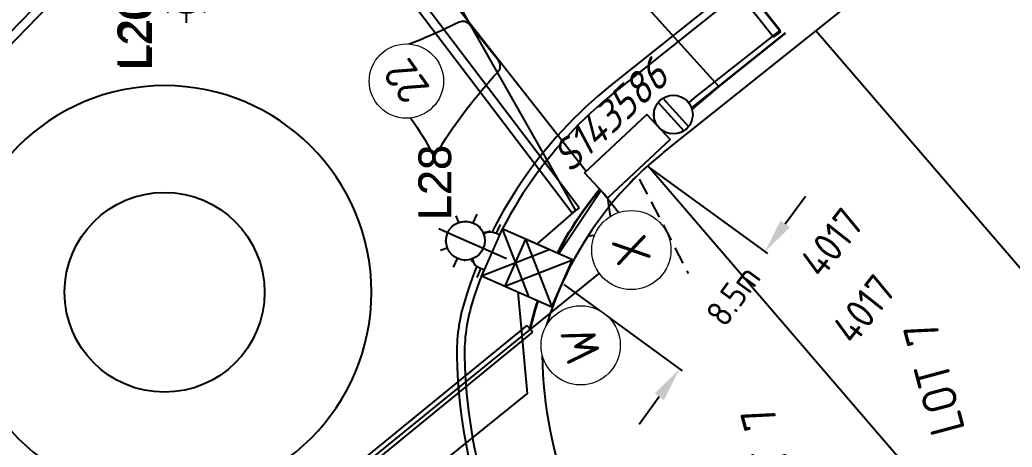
# Model space of a CAD drawing. Extents: x 294483 to 298733, y 6233899 to 6239242.
# Drawn here: x 296532.1 to 296589.6, y 6237065.8 to 6237090.6 of the extents above; entities that cross this region are included whole.
import ezdxf
from ezdxf.enums import TextEntityAlignment as Align

# ---------------------------------------------------------------- set-up
doc = ezdxf.new("R2010")
doc.units = 0
doc.header["$PDSIZE"] = -5
doc.linetypes.add('HIDDEN', pattern=[9.525, 6.35, -3.175])
doc.linetypes.add('Trench-Service', pattern=[1.5, 1, -0.5])
for name, color, linetype in [('_User Duct ID', 3, 'Continuous'), ('_USER_SITEPLAN', 7, 'Continuous'), ('_User_SLCP', 6, 'Continuous'), ('Duct_SP_NEW', 2, 'Continuous'), ('Equip_LV_NEW', 2, 'Continuous'), ('Equip_SP_SL_NEW', 2, 'Continuous'), ('Mains_HV_NEW_U72', 2, 'Continuous'), ('Mains_LV_NEW_T84', 2, 'Continuous'), ('Mains_SL_NEW_C57', 2, 'Continuous'), ('Notes', 7, 'Continuous'), ('Notes_LV_MISC', 7, 'Continuous'), ('Notes_SP_NEW', 2, 'Continuous'), ('Services_SP_NEW_UG', 2, 'Trench-Service'), ('SupportsOH_SP_TR_HV_LV_SL_EXT', 7, 'Continuous'), ('SupportsUG_SP_LV_NEW', 2, 'Continuous'), ('SupportsUG_SP_LV_SL_NEW', 2, 'Continuous'), ('Trench_SP_NEW', 2, 'Continuous')]:
    doc.layers.add(name, color=color, linetype=linetype)
doc.styles.add('CDD_AN-ISOCP', font='isocp.shx')
doc.styles.add('ieISOCP', font='isocp.shx')
doc.styles.add('POLE_LABEL', font='arial.ttf')
doc.styles.add('SL_LABEL', font='arial.ttf')
doc.styles.get("Standard").update_dxf_attribs({"font": 'isocp.shx'})
doc.styles.add('XR-NA50613004-000-LOT_LAYOUT$0$CDD_AN-ISOCP', font='isocp.shx')
doc.linetypes.add('Cable 5', pattern='A,10,-1,["o",Standard,S=2,R=0,X=-1,Y=-0.7],-1e-05,["o",Standard,S=2,R=0,X=-0.2,Y=-0.7],-1.2', length=12.20001)
doc.linetypes.add('Cable New UG', pattern='A,7,-0.25,["x",Standard,S=2,R=0,X=0.2,Y=-0.8],-2.1', length=9.35)
doc.linetypes.add('IE Trench HV', pattern='A,7,-0.2,["/",Standard,S=3,R=0,X=0.6,Y=-1.4],-2.5', length=9.7)
doc.dimstyles.get("Standard").update_dxf_attribs({"dimtxt": 0.18, "dimasz": 0.18, "dimexe": 0.18, "dimexo": 0.0625, "dimgap": 0.09, "dimtad": 0, "dimtih": 1, "dimtoh": 1, "dimdec": 4, "dimzin": 0, "dimdsep": 46, "dimtxsty": 'Standard', "dimcen": 0.09, "dimadec": 0, "dimazin": 0, "dimtfac": 1, "dimtdec": 4, "dimtofl": 0, "dimtmove": 0, "dimatfit": 3, "dimfxl": 1, "dimtolj": 1, "dimtzin": 0, "dimarcsym": 0})

# ---------------------------------------------------------------- blocks, each defined once
blk = doc.blocks.new('*U65')
blk.add_line((0, 0), (0, 0))
for tag, p, flags in [('Z', (0, 0), 1), ('OPERATED_BY', (0, -9.607), 9)]:
    blk.add_attdef(tag, p, '', height=0.2, dxfattribs=dict(flags=flags))
at = {"style": 'SL_LABEL', "flags": 9}
blk.add_attdef('STREET_CODE', text='', height=0.2, dxfattribs=at).set_placement((0, -0.2), align=Align.MIDDLE_LEFT)
for tag, height, flags, p in [('CONSTRUCTED_VOLTAGE', 0.2, 9, (0, -0.4)), ('CONTROL_TYPE', 0.2, 9, (0, -0.6)), ('LANTERN_PURPOSE', 0.2, 9, (0, -0.8)), ('LANTERN_TYPE', 0.2, 9, (0, -1)), ('NO_PHASES', 0.2, 9, (0, -1.2)), ('OPERATING_VOLTAGE', 0.2, 9, (0, -1.4)), ('ORIENTATION', 0.2, 9, (0, -1.6)), ('STATE', 0.2, 9, (0, -2)), ('OWNED_BY', 0.2, 9, (0, -1.8)), ('USAGE', 0.2, 9, (0, -2.2)), ('CEXIST', 0.2, 9, (0, -2.4)), ('LNUMBER', 2.5, 8, (1.2, -2.8)), ('CNEW', 0.2, 9, (0, -2.6)), ('CNUMBER', 0.2, 9, (0, -2.8)), ('CREMOVE', 0.2, 9, (0, -3)), ('CREPLACE', 0.2, 9, (0, -3.2)), ('LKINGHEIGHT', 0.2, 9, (0, -3.4)), ('LBRACKET', 0.2, 9, (0, -3.6)), ('LBRACKETVOCAB', 0.2, 9, (0, -3.8)), ('LCATEGORY', 0.2, 9, (0, -4)), ('LCHARGE1', 0.2, 9, (0, -4.2)), ('LCHARGE1PERCENT', 0.2, 9, (0, -4.4)), ('LCHARGE2', 0.2, 9, (0, -4.6)), ('LCHARGE2PERCENT', 0.2, 9, (0, -4.8)), ('LCHARGE3', 0.2, 9, (0, -5)), ('LCHARGE3PERCENT', 0.2, 9, (0, -5.2)), ('LEXIST', 0.2, 9, (0, -5.4)), ('LLAMP', 0.2, 9, (0, -5.6)), ('LLAMPVOCAB', 0.2, 9, (0, -5.8)), ('LMAST', 0.2, 9, (0, -6)), ('LMASTVOCAB', 0.2, 9, (0, -6.2)), ('LNEW', 0.2, 9, (0, -6.4)), ('LANTNUMBER', 0.2, 9, (0, -6.6)), ('LOUTREACH', 0.2, 9, (0, -7)), ('LOUTREACHVOCAB', 0.2, 9, (0, -7.2)), ('LRATECODE', 0.2, 9, (0, -7.4)), ('LREMOVE', 0.2, 9, (0, -7.6)), ('LREPLACE', 0.2, 9, (0, -7.8)), ('LTYPE', 0.2, 9, (0, -8)), ('LTYPEVOCAB', 0.2, 9, (0, -8.2)), ('LEGEND', 0.2, 9, (0, -8.4)), ('SUBURB', 0.2, 9, (0, -8.6)), ('STREETNAME', 0.2, 9, (0, -8.8)), ('LOCATION', 0.2, 9, (0, -9)), ('NOTES', 0.2, 9, (0, -9.2)), ('MAINTAINED_BY', 0.2, 9, (0, -9.863))]:
    blk.add_attdef(tag, text='', height=height, dxfattribs=dict(flags=flags)).set_placement(p, align=Align.MIDDLE_LEFT)
at = {"color": 82, "lineweight": 25, "true_color": 0x23df20}
blk.add_wipeout([(0, 5.718), (-0.431, 5.655), (-0.855, 5.45), (-1.18, 5.144), (-1.354, 4.864), (-1.5, 4.218), (-1.332, 3.527), (-1.061, 3.157), (-0.611, 2.848), (0, 2.718), (0.665, 2.874), (1.06, 3.157), (1.353, 3.57), (1.5, 4.218), (1.393, 4.773), (1.06, 5.278), (0.638, 5.575)], dxfattribs=at)
for p, q in [((0, 5.718), (0, 6.468)), ((-1.459, 5.676), (-1.061, 5.278)), ((1.458, 5.676), (1.06, 5.278)), ((-2.25, 4.218), (-1.5, 4.218)), ((1.5, 4.218), (2.25, 4.218)), ((-1.459, 2.759), (-1.061, 3.157)), ((1.458, 2.759), (1.06, 3.157)), ((0, 0), (0, 2.721))]:
    blk.add_line(p, q)
blk.add_circle((0, 4.218), 1.5)
blk = doc.blocks.new('COLUMN_NEW')
for tag, height, flags, p in [('ASSET_NUM', 2.5, 8, (2, 2)), ('STREETNAME', 0.2, 9, (1.5, -2)), ('LOCATION', 0.2, 9, (1.5, -2.2)), ('NOTES', 0.2, 9, (1.5, -2.4)), ('Z', 0.2, 1, (1.5, -2.8)), ('LABEL_ALIGNMENT', 0.2, 9, (1.5, -2.6))]:
    blk.add_attdef(tag, text='', height=height, dxfattribs=dict(flags=flags)).set_placement(p, align=Align.MIDDLE_LEFT)
blk.add_wipeout([(-1.485, -1.485), (1.485, -1.485), (1.485, 1.485), (-1.485, 1.485)])
at = {"lineweight": -3}
blk.add_lwpolyline([(-1.485, -1.485), (1.485, -1.485), (1.485, 1.485), (-1.485, 1.485)], close=True, dxfattribs=at)
at = {"style": 'POLE_LABEL', "flags": 9}
blk.add_attdef('STRUCTURE_PLANT_NUMBER', text='', height=0.2, dxfattribs=at).set_placement((1.5, 0.242), align=Align.MIDDLE_LEFT)
at = {"flags": 9}
for tag, p in [('STREET_CODE', (1.5, 0)), ('COLUMN_TYPE', (1.5, -0.2)), ('OWNED_BY', (1.5, -0.4)), ('OPERATED_BY', (1.5, -0.6)), ('STATE', (1.5, -1)), ('MAINTAINED_BY', (1.5, -0.8)), ('USAGE', (1.5, -1.2)), ('SUBURB', (1.5, -1.8)), ('LEGEND', (1.5, -1.4)), ('PARENT', (1.5, -1.6))]:
    blk.add_attdef(tag, text='', height=0.2, dxfattribs=at).set_placement(p, align=Align.MIDDLE_LEFT)
blk = doc.blocks.new('*U66')
blk.add_line((0, 0), (0, 0))
for tag, p, flags in [('Z', (0, 0), 1), ('OPERATED_BY', (0, -9.607), 9)]:
    blk.add_attdef(tag, p, '', height=0.2, dxfattribs=dict(flags=flags))
at = {"style": 'SL_LABEL', "flags": 9}
blk.add_attdef('STREET_CODE', text='', height=0.2, dxfattribs=at).set_placement((0, -0.2), align=Align.MIDDLE_LEFT)
for tag, height, flags, p in [('CONSTRUCTED_VOLTAGE', 0.2, 9, (0, -0.4)), ('CONTROL_TYPE', 0.2, 9, (0, -0.6)), ('LANTERN_PURPOSE', 0.2, 9, (0, -0.8)), ('LANTERN_TYPE', 0.2, 9, (0, -1)), ('NO_PHASES', 0.2, 9, (0, -1.2)), ('OPERATING_VOLTAGE', 0.2, 9, (0, -1.4)), ('ORIENTATION', 0.2, 9, (0, -1.6)), ('STATE', 0.2, 9, (0, -2)), ('OWNED_BY', 0.2, 9, (0, -1.8)), ('USAGE', 0.2, 9, (0, -2.2)), ('CEXIST', 0.2, 9, (0, -2.4)), ('LNUMBER', 2.5, 8, (1.2, -2.8)), ('CNEW', 0.2, 9, (0, -2.6)), ('CNUMBER', 0.2, 9, (0, -2.8)), ('CREMOVE', 0.2, 9, (0, -3)), ('CREPLACE', 0.2, 9, (0, -3.2)), ('LKINGHEIGHT', 0.2, 9, (0, -3.4)), ('LBRACKET', 0.2, 9, (0, -3.6)), ('LBRACKETVOCAB', 0.2, 9, (0, -3.8)), ('LCATEGORY', 0.2, 9, (0, -4)), ('LCHARGE1', 0.2, 9, (0, -4.2)), ('LCHARGE1PERCENT', 0.2, 9, (0, -4.4)), ('LCHARGE2', 0.2, 9, (0, -4.6)), ('LCHARGE2PERCENT', 0.2, 9, (0, -4.8)), ('LCHARGE3', 0.2, 9, (0, -5)), ('LCHARGE3PERCENT', 0.2, 9, (0, -5.2)), ('LEXIST', 0.2, 9, (0, -5.4)), ('LLAMP', 0.2, 9, (0, -5.6)), ('LLAMPVOCAB', 0.2, 9, (0, -5.8)), ('LMAST', 0.2, 9, (0, -6)), ('LMASTVOCAB', 0.2, 9, (0, -6.2)), ('LNEW', 0.2, 9, (0, -6.4)), ('LANTNUMBER', 0.2, 9, (0, -6.6)), ('LOUTREACH', 0.2, 9, (0, -7)), ('LOUTREACHVOCAB', 0.2, 9, (0, -7.2)), ('LRATECODE', 0.2, 9, (0, -7.4)), ('LREMOVE', 0.2, 9, (0, -7.6)), ('LREPLACE', 0.2, 9, (0, -7.8)), ('LTYPE', 0.2, 9, (0, -8)), ('LTYPEVOCAB', 0.2, 9, (0, -8.2)), ('LEGEND', 0.2, 9, (0, -8.4)), ('SUBURB', 0.2, 9, (0, -8.6)), ('STREETNAME', 0.2, 9, (0, -8.8)), ('LOCATION', 0.2, 9, (0, -9)), ('NOTES', 0.2, 9, (0, -9.2)), ('MAINTAINED_BY', 0.2, 9, (0, -9.863))]:
    blk.add_attdef(tag, text='', height=height, dxfattribs=dict(flags=flags)).set_placement(p, align=Align.MIDDLE_LEFT)
at = {"color": 82, "lineweight": 25, "true_color": 0x23df20}
blk.add_wipeout([(0, 5.718), (-0.431, 5.655), (-0.855, 5.45), (-1.18, 5.144), (-1.354, 4.864), (-1.5, 4.218), (-1.332, 3.527), (-1.061, 3.157), (-0.611, 2.848), (0, 2.718), (0.665, 2.874), (1.06, 3.157), (1.353, 3.57), (1.5, 4.218), (1.393, 4.773), (1.06, 5.278), (0.638, 5.575)], dxfattribs=at)
for p, q in [((0, 5.718), (0, 6.468)), ((-1.459, 5.676), (-1.061, 5.278)), ((1.458, 5.676), (1.06, 5.278)), ((-2.25, 4.218), (-1.5, 4.218)), ((1.5, 4.218), (2.25, 4.218)), ((-1.459, 2.759), (-1.061, 3.157)), ((1.458, 2.759), (1.06, 3.157)), ((0, 0), (0, 2.721))]:
    blk.add_line(p, q)
blk.add_circle((0, 4.218), 1.5)
blk = doc.blocks.new('*U89')
blk.add_line((0, 0), (0, 0))
for tag, p, flags in [('Z', (0, 0), 1), ('OPERATED_BY', (0, -9.607), 9)]:
    blk.add_attdef(tag, p, '', height=0.2, dxfattribs=dict(flags=flags))
at = {"style": 'SL_LABEL', "flags": 9}
blk.add_attdef('STREET_CODE', text='', height=0.2, dxfattribs=at).set_placement((0, -0.2), align=Align.MIDDLE_LEFT)
for tag, height, flags, p in [('CONSTRUCTED_VOLTAGE', 0.2, 9, (0, -0.4)), ('CONTROL_TYPE', 0.2, 9, (0, -0.6)), ('LANTERN_PURPOSE', 0.2, 9, (0, -0.8)), ('LANTERN_TYPE', 0.2, 9, (0, -1)), ('NO_PHASES', 0.2, 9, (0, -1.2)), ('OPERATING_VOLTAGE', 0.2, 9, (0, -1.4)), ('ORIENTATION', 0.2, 9, (0, -1.6)), ('STATE', 0.2, 9, (0, -2)), ('OWNED_BY', 0.2, 9, (0, -1.8)), ('USAGE', 0.2, 9, (0, -2.2)), ('CEXIST', 0.2, 9, (0, -2.4)), ('LNUMBER', 2.5, 8, (1.2, -2.8)), ('CNEW', 0.2, 9, (0, -2.6)), ('CNUMBER', 0.2, 9, (0, -2.8)), ('CREMOVE', 0.2, 9, (0, -3)), ('CREPLACE', 0.2, 9, (0, -3.2)), ('LKINGHEIGHT', 0.2, 9, (0, -3.4)), ('LBRACKET', 0.2, 9, (0, -3.6)), ('LBRACKETVOCAB', 0.2, 9, (0, -3.8)), ('LCATEGORY', 0.2, 9, (0, -4)), ('LCHARGE1', 0.2, 9, (0, -4.2)), ('LCHARGE1PERCENT', 0.2, 9, (0, -4.4)), ('LCHARGE2', 0.2, 9, (0, -4.6)), ('LCHARGE2PERCENT', 0.2, 9, (0, -4.8)), ('LCHARGE3', 0.2, 9, (0, -5)), ('LCHARGE3PERCENT', 0.2, 9, (0, -5.2)), ('LEXIST', 0.2, 9, (0, -5.4)), ('LLAMP', 0.2, 9, (0, -5.6)), ('LLAMPVOCAB', 0.2, 9, (0, -5.8)), ('LMAST', 0.2, 9, (0, -6)), ('LMASTVOCAB', 0.2, 9, (0, -6.2)), ('LNEW', 0.2, 9, (0, -6.4)), ('LANTNUMBER', 0.2, 9, (0, -6.6)), ('LOUTREACH', 0.2, 9, (0, -7)), ('LOUTREACHVOCAB', 0.2, 9, (0, -7.2)), ('LRATECODE', 0.2, 9, (0, -7.4)), ('LREMOVE', 0.2, 9, (0, -7.6)), ('LREPLACE', 0.2, 9, (0, -7.8)), ('LTYPE', 0.2, 9, (0, -8)), ('LTYPEVOCAB', 0.2, 9, (0, -8.2)), ('LEGEND', 0.2, 9, (0, -8.4)), ('SUBURB', 0.2, 9, (0, -8.6)), ('STREETNAME', 0.2, 9, (0, -8.8)), ('LOCATION', 0.2, 9, (0, -9)), ('NOTES', 0.2, 9, (0, -9.2)), ('MAINTAINED_BY', 0.2, 9, (0, -9.863))]:
    blk.add_attdef(tag, text='', height=height, dxfattribs=dict(flags=flags)).set_placement(p, align=Align.MIDDLE_LEFT)
at = {"color": 82, "lineweight": 25, "true_color": 0x23df20}
blk.add_wipeout([(0, 5.718), (-0.431, 5.655), (-0.855, 5.45), (-1.18, 5.144), (-1.354, 4.864), (-1.5, 4.218), (-1.332, 3.527), (-1.061, 3.157), (-0.611, 2.848), (0, 2.718), (0.665, 2.874), (1.06, 3.157), (1.353, 3.57), (1.5, 4.218), (1.393, 4.773), (1.06, 5.278), (0.638, 5.575)], dxfattribs=at)
for p, q in [((0, 5.718), (0, 6.468)), ((-1.459, 5.676), (-1.061, 5.278)), ((1.458, 5.676), (1.06, 5.278)), ((-2.25, 4.218), (-1.5, 4.218)), ((1.5, 4.218), (2.25, 4.218)), ((-1.459, 2.759), (-1.061, 3.157)), ((1.458, 2.759), (1.06, 3.157)), ((0, 0), (0, 2.721))]:
    blk.add_line(p, q)
blk.add_circle((0, 4.218), 1.5)
blk = doc.blocks.new('*U85')
blk.add_line((0, 0), (0, 0))
for tag, p, flags in [('Z', (0, 0), 1), ('OPERATED_BY', (0, -9.607), 9)]:
    blk.add_attdef(tag, p, '', height=0.2, dxfattribs=dict(flags=flags))
at = {"style": 'SL_LABEL', "flags": 9}
blk.add_attdef('STREET_CODE', text='', height=0.2, dxfattribs=at).set_placement((0, -0.2), align=Align.MIDDLE_LEFT)
for tag, height, flags, p in [('CONSTRUCTED_VOLTAGE', 0.2, 9, (0, -0.4)), ('CONTROL_TYPE', 0.2, 9, (0, -0.6)), ('LANTERN_PURPOSE', 0.2, 9, (0, -0.8)), ('LANTERN_TYPE', 0.2, 9, (0, -1)), ('NO_PHASES', 0.2, 9, (0, -1.2)), ('OPERATING_VOLTAGE', 0.2, 9, (0, -1.4)), ('ORIENTATION', 0.2, 9, (0, -1.6)), ('STATE', 0.2, 9, (0, -2)), ('OWNED_BY', 0.2, 9, (0, -1.8)), ('USAGE', 0.2, 9, (0, -2.2)), ('CEXIST', 0.2, 9, (0, -2.4)), ('LNUMBER', 2.5, 8, (1.2, -2.8)), ('CNEW', 0.2, 9, (0, -2.6)), ('CNUMBER', 0.2, 9, (0, -2.8)), ('CREMOVE', 0.2, 9, (0, -3)), ('CREPLACE', 0.2, 9, (0, -3.2)), ('LKINGHEIGHT', 0.2, 9, (0, -3.4)), ('LBRACKET', 0.2, 9, (0, -3.6)), ('LBRACKETVOCAB', 0.2, 9, (0, -3.8)), ('LCATEGORY', 0.2, 9, (0, -4)), ('LCHARGE1', 0.2, 9, (0, -4.2)), ('LCHARGE1PERCENT', 0.2, 9, (0, -4.4)), ('LCHARGE2', 0.2, 9, (0, -4.6)), ('LCHARGE2PERCENT', 0.2, 9, (0, -4.8)), ('LCHARGE3', 0.2, 9, (0, -5)), ('LCHARGE3PERCENT', 0.2, 9, (0, -5.2)), ('LEXIST', 0.2, 9, (0, -5.4)), ('LLAMP', 0.2, 9, (0, -5.6)), ('LLAMPVOCAB', 0.2, 9, (0, -5.8)), ('LMAST', 0.2, 9, (0, -6)), ('LMASTVOCAB', 0.2, 9, (0, -6.2)), ('LNEW', 0.2, 9, (0, -6.4)), ('LANTNUMBER', 0.2, 9, (0, -6.6)), ('LOUTREACH', 0.2, 9, (0, -7)), ('LOUTREACHVOCAB', 0.2, 9, (0, -7.2)), ('LRATECODE', 0.2, 9, (0, -7.4)), ('LREMOVE', 0.2, 9, (0, -7.6)), ('LREPLACE', 0.2, 9, (0, -7.8)), ('LTYPE', 0.2, 9, (0, -8)), ('LTYPEVOCAB', 0.2, 9, (0, -8.2)), ('LEGEND', 0.2, 9, (0, -8.4)), ('SUBURB', 0.2, 9, (0, -8.6)), ('STREETNAME', 0.2, 9, (0, -8.8)), ('LOCATION', 0.2, 9, (0, -9)), ('NOTES', 0.2, 9, (0, -9.2)), ('MAINTAINED_BY', 0.2, 9, (0, -9.863))]:
    blk.add_attdef(tag, text='', height=height, dxfattribs=dict(flags=flags)).set_placement(p, align=Align.MIDDLE_LEFT)
at = {"color": 82, "lineweight": 25, "true_color": 0x23df20}
blk.add_wipeout([(0, 5.718), (-0.431, 5.655), (-0.855, 5.45), (-1.18, 5.144), (-1.354, 4.864), (-1.5, 4.218), (-1.332, 3.527), (-1.061, 3.157), (-0.611, 2.848), (0, 2.718), (0.665, 2.874), (1.06, 3.157), (1.353, 3.57), (1.5, 4.218), (1.393, 4.773), (1.06, 5.278), (0.638, 5.575)], dxfattribs=at)
for p, q in [((0, 5.718), (0, 6.468)), ((-1.459, 5.676), (-1.061, 5.278)), ((1.458, 5.676), (1.06, 5.278)), ((-2.25, 4.218), (-1.5, 4.218)), ((1.5, 4.218), (2.25, 4.218)), ((-1.459, 2.759), (-1.061, 3.157)), ((1.458, 2.759), (1.06, 3.157)), ((0, 0), (0, 2.721))]:
    blk.add_line(p, q)
blk.add_circle((0, 4.218), 1.5)
blk = doc.blocks.new('PILLAR_NEW')
for tag, height, flags, p in [('ASSET_NUM', 2.5, 8, (2, 4)), ('STREET_CODE', 0.2, 9, (1.5, 2)), ('OWNED_BY', 0.2, 9, (1.5, 1.8)), ('OPERATED_BY', 0.2, 9, (1.5, 1.6)), ('MAINTAINED_BY', 0.2, 9, (1.5, 1.4))]:
    blk.add_attdef(tag, text='', height=height, dxfattribs=dict(flags=flags)).set_placement(p, align=Align.MIDDLE_LEFT)
blk.add_wipeout([(-2.475, 0.99), (2.475, 0.99), (2.475, -0.99), (-2.475, -0.99)])
at = {"lineweight": -3}
blk.add_lwpolyline([(-2.475, 0.99), (2.475, 0.99), (2.475, -0.99), (-2.475, -0.99)], close=True, dxfattribs=at)
for tag, flags, p in [('STATE', 9, (1.5, 1.2)), ('SUPPORT_TYPE', 9, (1.5, 1)), ('USAGE', 9, (1.5, 0.8)), ('LEGEND', 9, (1.5, 0.6)), ('SUBURB', 9, (1.5, 0.2)), ('STREETNAME', 9, (1.5, 0)), ('PARENT', 9, (1.5, 0.4)), ('Z', 1, (1.5, -0.6)), ('LOCATION', 9, (1.5, -0.2)), ('NOTES', 9, (1.5, -0.4))]:
    blk.add_attdef(tag, text='', height=0.2, dxfattribs=dict(flags=flags)).set_placement(p, align=Align.MIDDLE_LEFT)
blk = doc.blocks.new('DUCT_INDICATOR')
at = {"color": 7, "lineweight": 9}
blk.add_attdef('CODE', text='', height=1.8, dxfattribs=at).set_placement((-4.396, 4.914), align=Align.MIDDLE_CENTER)
at = {"color": 7, "linetype": 'Continuous'}
blk.add_wipeout([(0, 2.874), (-0.984, 2.701), (-1.603, 2.386), (-2.177, 1.877), (-2.673, 1.056), (-2.874, 0), (-2.738, -0.873), (-2.4, -1.582), (-1.974, -2.089), (-1.133, -2.642), (-0.477, -2.834), (0.747, -2.775), (1.67, -2.339), (2.395, -1.589), (2.694, -1.002), (2.843, -0.422), (2.874, 0), (2.82, 0.556), (2.676, 1.05), (2.485, 1.444), (2.19, 1.862), (1.811, 2.232), (1.321, 2.553), (0.849, 2.746)], dxfattribs=at)
at = {"color": 7, "lineweight": 18}
blk.add_circle((0, 0), 2.874, dxfattribs=at)
at = {"color": 7, "lineweight": 9, "flags": 1}
blk.add_attdef('Z', (0, 0), '', height=0.2, dxfattribs=at)
blk = doc.blocks.new('*U232')
for tag, flags, p in [('ACTUAL_STATUS', 9, (1.5, 0)), ('CONSTRUCTED_VOLTAGE', 9, (1.5, -0.2)), ('NO_PHASES', 9, (1.5, -0.4)), ('OPERATING_VOLTAGE', 9, (1.5, -0.6)), ('ORIENTATION', 9, (1.5, -0.8)), ('STATE', 9, (1.5, -1)), ('SWITCH_TYPE', 9, (1.5, -1.2)), ('USAGE', 9, (1.5, -1.4)), ('NOTES', 9, (1.5, -1.6)), ('OWNED_BY', 9, (1.5, -1.8)), ('OPERATED_BY', 9, (1.5, -2)), ('MAINTAINED_BY', 9, (1.5, -2.2)), ('NUMBER_OF_PHASES', 9, (1.5, -2.4)), ('TYPE', 9, (1.5, -2.6)), ('Z', 1, (1.5, -2.8))]:
    blk.add_attdef(tag, text='', height=0.2, dxfattribs=dict(flags=flags)).set_placement(p, align=Align.MIDDLE_LEFT)
blk.add_wipeout([(9.161, -5.977), (9.337, -6.042), (9.52, -6.083), (9.707, -6.102), (9.895, -6.097), (10.08, -6.068), (10.26, -6.017), (10.433, -5.943), (10.595, -5.848), (10.744, -5.734), (10.877, -5.602), (10.993, -5.454), (11.089, -5.293), (11.164, -5.121), (11.217, -4.941), (11.247, -4.756), (11.254, -4.569), (11.237, -4.382), (11.197, -4.198), (11.135, -4.022), (11.05, -3.854), (10.945, -3.698), (10.822, -3.557), (10.682, -3.432), (10.527, -3.326), (10.36, -3.24), (10.184, -3.176), (10.001, -3.134), (9.814, -3.116), (9.627, -3.121), (9.441, -3.149), (9.261, -3.201), (9.088, -3.275), (8.927, -3.369), (8.778, -3.484), (8.645, -3.616), (8.529, -3.764), (8.433, -3.925), (8.357, -4.096), (8.304, -4.276), (8.274, -4.462), (8.267, -4.649), (8.284, -4.836), (8.324, -5.019), (8.387, -5.196), (8.471, -5.364), (8.576, -5.519), (8.7, -5.661), (8.84, -5.785), (8.994, -5.891)])
for p, q in [((11.047, -3.837), (8.292, -4.915)), ((11.229, -4.303), (8.474, -5.38))]:
    blk.add_line(p, q)
blk.add_circle((9.761, -4.609), 1.5)
blk = doc.blocks.new('*D234')
at = {"layer": 'Defpoints', "color": 0, "lineweight": 0, "transparency": 16777216}
for p in [(296568.522, 6237082.045), (296563.57, 6237075.242), (296570.343, 6237070.311)]:
    blk.add_point(p, dxfattribs=at)
at = {"layer": 'Notes', "color": 0, "lineweight": -2, "transparency": 16777216}
for p, q in [((296568.572, 6237082.009), (296575.441, 6237077.009)), ((296576.472, 6237078.732), (296577.649, 6237080.349)), ((296563.62, 6237075.205), (296570.489, 6237070.206)), ((296569.166, 6237068.694), (296567.989, 6237067.077))]:
    blk.add_line(p, q, dxfattribs=at)
at = {"layer": 'Notes', "color": 0, "lineweight": 0, "transparency": 16777216}
for points in [[(296576.203, 6237078.928), (296576.742, 6237078.536), (296575.295, 6237077.115)], [(296568.897, 6237068.891), (296569.436, 6237068.498), (296570.343, 6237070.311)]]:
    blk.add_solid(points, dxfattribs=at)
at = {"layer": 'Notes', "color": 0, "transparency": 16777216, "insert": (296573.448, 6237074.577), "char_height": 1.5, "attachment_point": 5, "rotation": 53.95019}
blk.add_mtext('\\A1;8.5m', dxfattribs=at)
blk = doc.blocks.new('Earth')
for p, q in [((0, -2.044), (0, 0)), ((-1.5, -2.044), (1.5, -2.044)), ((-1, -2.644), (1, -2.644)), ((-0.25, -3.244), (0.25, -3.244))]:
    blk.add_line(p, q)

msp = doc.modelspace()

# ---------------------------------------------------------------- linework, layer by layer
at = {"layer": 'Duct_SP_NEW'}
for p, q in [((296576.20421, 6237089.89383), (296564.26982, 6237104.90365)), ((296575.79719, 6237089.57021), (296563.8628, 6237104.58002)), ((296575.79719, 6237089.57021), (296576.0007, 6237089.73202)), ((296576.20421, 6237089.89383), (296576.0007, 6237089.73202)), ((296564.10373, 6237079.35955), (296564.31094, 6237079.51659)), ((296564.51815, 6237079.67363), (296564.31094, 6237079.51659)), ((296561.48948, 6237072.84133), (296538.21149, 6237053.82437)), ((296561.81847, 6237072.43863), (296538.54047, 6237053.42167)), ((296561.48948, 6237072.84133), (296561.65398, 6237072.63998)), ((296561.81847, 6237072.43863), (296561.65398, 6237072.63998))]:
    msp.add_line(p, q, dxfattribs=at)
at = {"layer": 'Mains_HV_NEW_U72', "color": 10, "linetype": 'Cable New UG', "ltscale": 0.75, "flags": 128}
msp.add_lwpolyline([(296438.14623, 6236821.03112), (296438.14623, 6236821.03112), (296427.83879, 6236794.56024), (296427.83879, 6236794.56024), (296407.77228, 6236795.18704), (296403.81296, 6236803.76998, -0.05031578), (296437.98943, 6236863.26379), (296425.69102, 6236871.15594), (296424.1553, 6236880.37949), (296384.11052, 6236908.83828), (296377.87732, 6236908.03257), (296391.82564, 6236926.75584), (296391.83243, 6236930.22764), (296467.05043, 6237003.85133), (296525.69234, 6237049.39121, -0.07848143), (296534.71668, 6237053.64081, -0.09539802), (296538.37598, 6237053.62302), (296568.04955, 6237077.78022), (296543.40511, 6237109.21311), (296518.00278, 6237086.834), (296506.17473, 6237098.32044)], format="xyb", dxfattribs=at)
at = {"layer": 'Mains_LV_NEW_T84', "color": 170, "linetype": 'Cable New UG', "ltscale": 0.75}
msp.add_lwpolyline([(296555.85395, 6237125.33993), (296550.01211, 6237132.02758), (296555.84366, 6237136.5605), (296571.08393, 6237117.49572), (296561.35731, 6237108.71702), (296576.16973, 6237089.98058), (296571.19566, 6237086.04825), (296567.31324, 6237082.6704)], dxfattribs=at)
at = {"layer": 'Mains_SL_NEW_C57', "color": 2, "linetype": 'Cable 5', "ltscale": 0.5, "flags": 128}
msp.add_lwpolyline([(296573.82768, 6237113.35068), (296561.86875, 6237104.18896), (296552.10168, 6237109.43506), (296572.62562, 6237086.7168), (296566.15896, 6237081.24238), (296562.57458, 6237075.84322), (296560.85082, 6237076.44813)], dxfattribs=at)
msp.add_lwpolyline([(296541.777, 6237095.25918), (296544.88536, 6237094.61253, 0.18849252), (296554.53588, 6237096.74955), (296564.31094, 6237079.51659), (296560.8129, 6237076.47993)], format="xyb", dxfattribs=at)
at = {"layer": 'Mains_SL_NEW_C57', "color": 2, "linetype": 'Cable 5', "ltscale": 0.5, "elevation": 12, "flags": 128}
msp.add_lwpolyline([(296560.81324, 6237076.48071), (296561.49421, 6237068.89207), (296541.096, 6237052.3838), (296539.90903, 6237053.85047, 0.24763847), (296535.93595, 6237055.35156)], format="xyb", dxfattribs=at)
at = {"layer": 'Notes'}
msp.add_line((296623.50325, 6237037.276), (296578.24028, 6237089.94139), dxfattribs=at)
at = {"layer": 'Notes', "color": 254, "true_color": 0xd1d1d1}
for points in [[(296588.88803, 6237104.7895), (296566.34237, 6237086.76662)], [(296589.16902, 6237104.43801), (296566.62335, 6237086.41513)]]:
    msp.add_lwpolyline(points, dxfattribs=at)
at = {"layer": 'Notes', "color": 254, "linetype": 'HIDDEN', "true_color": 0xd1d1d1, "flags": 128}
msp.add_lwpolyline([(296564.84329, 6237095.23426), (296563.94361, 6237094.51506, -0.02533895), (296561.02481, 6237092.41493, 0.44421487), (296560.90535, 6237091.6826), (296561.96189, 6237090.36092, 0.41945193), (296562.67157, 6237090.28821, -0.00791519), (296565.50462, 6237092.56234), (296566.40429, 6237093.28153)], format="xyb", dxfattribs=at)
at = {"layer": 'Notes', "color": 254, "true_color": 0xd1d1d1, "flags": 128}
msp.add_lwpolyline([(296557.55236, 6237090.44167, -0.03008648), (296553.62141, 6237088.77823, 0.54331504), (296553.1521, 6237086.82015, -0.06619398), (296555.86242, 6237083.08688, 0.57473691), (296556.38059, 6237083.07041, -0.04645372), (296559.81257, 6237087.5651, 0.37051689), (296559.83557, 6237088.21628), (296558.16509, 6237090.30596, 0.35286432), (296557.55236, 6237090.44167)], format="xyb", dxfattribs=at)
at = {"layer": 'Notes', "color": 254, "true_color": 0xd1d1d1}
for points in [[(296528.46927, 6237074.76211, 1), (296552.46927, 6237074.76211, 1), (296528.46927, 6237074.76211)], [(296566.34229, 6237086.76669, 0.15226062), (296557.86092, 6237074.21454, 0.0781886), (296557.42061, 6237070.9961, 0.07040426), (296558.78572, 6237062.57306, 0.06981465)], [(296566.62328, 6237086.41519, 0.15226062), (296558.29187, 6237074.08499, 0.0781886), (296557.87052, 6237071.00514, 0.07040426), (296559.21546, 6237062.70658, 0.06979882)]]:
    msp.add_lwpolyline(points, format="xyb", dxfattribs=at)
at = {"layer": 'Notes', "flags": 128}
msp.add_lwpolyline([(296569.43311, 6237082.90025, 0.15226062), (296562.60135, 6237072.78948, 0.0781886), (296562.36961, 6237071.09556, 0.17419441), (296568.52542, 6237054.98715, 0.17419441)], format="xyb", dxfattribs=at)
at = {"layer": 'Notes', "color": 254, "true_color": 0xd1d1d1}
msp.add_circle((296540.46927, 6237074.76211), 5.8, dxfattribs=at)
at = {"layer": 'Notes'}
for centre, radius, start, end in [((296567.86866, 6237071.20706), 5.5, 163.2682557, 181.1513794), ((296587.86463, 6237071.60894), 25.5, 181.1513794, 220.6771945)]:
    msp.add_arc(centre, radius, start, end, dxfattribs=at)
at = {"layer": 'Services_SP_NEW_UG', "flags": 128}
msp.add_lwpolyline([(296567.31324, 6237082.6704), (296570.84702, 6237075.85778)], dxfattribs=at)
at = {"layer": 'Trench_SP_NEW', "color": 10, "linetype": 'IE Trench HV', "lineweight": 35, "ltscale": 0.35, "flags": 128}
msp.add_lwpolyline([(296576.49416, 6237089.80927), (296568.75708, 6237083.62433), (296567.79411, 6237082.85454, 0.1562829), (296561.65398, 6237072.63998), (296561.65398, 6237072.63998), (296561.65398, 6237072.63998)], format="xyb", dxfattribs=at)

# ---------------------------------------------------------------- texts
at = {"layer": 'Notes'}
for style, p in [('CDD_AN-ISOCP', (296578.57191, 6237075.48782)), ('XR-NA50613004-000-LOT_LAYOUT$0$CDD_AN-ISOCP', (296580.43719, 6237071.62262))]:
    msp.add_text('4017', height=1.75, rotation=51.6841667, dxfattribs=dict(at, style=style)).set_placement(p)
at = {"layer": 'Notes', "linetype": 'Continuous', "lineweight": 25, "style": 'ieISOCP'}
for p in [(296586.91565, 6237066.80303), (296577.46986, 6237061.87476)]:
    msp.add_text('LOT 7', height=2, rotation=105, dxfattribs=at).set_placement(p)

# ---------------------------------------------------------------- next in the draw order: block references
at = {"layer": 'Equip_SP_SL_NEW', "linetype": 'Continuous'}
ref = msp.add_blockref('*U66', (296541.777, 6237095.25918, 12), dxfattribs=dict(at, xscale=0.7500000000000002, yscale=0.7500000000000002, zscale=0.7500000000000002, rotation=179.4013041543391))
ref.add_attrib('ASSET_NUM', 'L20', dxfattribs={"layer": 'SupportsOH_SP_TR_HV_LV_SL_EXT', "height": 1.875, "rotation": 90, "style": 'SL_LABEL'}).set_placement((296538.67788, 6237087.73199, 12), align=Align.MIDDLE_LEFT)
ref = msp.add_blockref('*U65', (296562.17169, 6237075.88084, 12), dxfattribs=dict(at, xscale=0.7500000000000002, yscale=0.7500000000000002, zscale=0.7500000000000002, rotation=66.17466295964167))
ref.add_attrib('ASSET_NUM', 'L28', dxfattribs={"layer": 'SupportsOH_SP_TR_HV_LV_SL_EXT', "height": 1.875, "rotation": 90, "style": 'SL_LABEL'}).set_placement((296556.13047, 6237078.96134, 12), align=Align.MIDDLE_LEFT)

# ---------------------------------------------------------------- next in the draw order: block references
at = {"layer": '_User_SLCP', "color": 0, "lineweight": 15}
ref = msp.add_blockref('*U85', (296541.777, 6237095.25918, 12), dxfattribs=dict(at, xscale=0.7500000000000002, yscale=0.7500000000000002, zscale=0.7500000000000002, rotation=179.4013041543391))
ref.add_attrib('ASSET_NUM', 'L20', dxfattribs={"layer": 'SupportsOH_SP_TR_HV_LV_SL_EXT', "height": 1.875, "rotation": 90, "style": 'SL_LABEL'}).set_placement((296538.7995, 6237087.62411, 12), align=Align.MIDDLE_LEFT)
ref = msp.add_blockref('*U89', (296560.81324, 6237076.48071, 12), dxfattribs=dict(at, xscale=0.7500000000000002, yscale=0.7500000000000002, zscale=0.7500000000000002, rotation=66.17466295964167))
ref.add_attrib('ASSET_NUM', 'L28', dxfattribs={"layer": 'SupportsOH_SP_TR_HV_LV_SL_EXT', "height": 1.875, "rotation": 90, "style": 'SL_LABEL'}).set_placement((296556.16081, 6237078.94359, 12), align=Align.MIDDLE_LEFT)

# ---------------------------------------------------------------- next in the draw order: linework, layer by layer
at = {"layer": 'Duct_SP_NEW'}
for p, q in [((296537.93651, 6237096.47251), (296518.87128, 6237076.82083)), ((296538.30973, 6237096.11043), (296519.2445, 6237076.45875)), ((296564.51815, 6237079.67363), (296552.40779, 6237095.65269)), ((296564.10373, 6237079.35955), (296551.99336, 6237095.3386))]:
    msp.add_line(p, q, dxfattribs=at)

# ---------------------------------------------------------------- next in the draw order: block references
at = {"layer": '_User_SLCP', "color": 0, "lineweight": 15, "rotation": 66.17466295964167}
msp.add_blockref('COLUMN_NEW', (296560.81324, 6237076.48071, 12), dxfattribs=at)

# ---------------------------------------------------------------- next in the draw order: linework, layer by layer
at = {"layer": '_User_SLCP', "color": 7, "ltscale": 0.5, "flags": 128}
msp.add_lwpolyline([(296558.94858, 6237077.30411), (296556.89023, 6237078.21278)], dxfattribs=at)

# ---------------------------------------------------------------- next in the draw order: block references
at = {"layer": 'Notes_SP_NEW', "color": 7, "lineweight": 15, "ltscale": 0.5}
ref = msp.add_blockref('DUCT_INDICATOR', (296554.49551, 6237087.02763), dxfattribs=dict(at, xscale=0.7499999999999999, yscale=0.7499999999999999, rotation=125.4457753592391))
ref.add_attrib('CODE', '22', dxfattribs={"color": 7, "height": 1.875, "rotation": 125.4457754, "style": 'ieISOCP'}).set_placement((296554.49551, 6237087.02763), align=Align.MIDDLE_CENTER)
at = {"layer": 'SupportsUG_SP_LV_NEW'}
ref = msp.add_blockref('PILLAR_NEW', (296567.31324, 6237082.6704), dxfattribs=dict(at, rotation=43.07968051233355))
ref.add_attrib('ASSET_NUM', 'S143586', dxfattribs={"height": 1.8, "rotation": 43.0796805, "oblique": 15}).set_placement((296566.29185, 6237085.0139), align=Align.MIDDLE_CENTER)
at = {"layer": 'SupportsUG_SP_LV_SL_NEW', "rotation": 66.17466295964167}
msp.add_blockref('COLUMN_NEW', (296562.17169, 6237075.88084, 12), dxfattribs=at)

# ---------------------------------------------------------------- next in the draw order: linework, layer by layer
at = {"layer": '_USER_SITEPLAN', "color": 7, "ltscale": 0.5, "elevation": 12, "flags": 128}
for points in [[(296560.30703, 6237076.70424), (296558.24868, 6237077.61292)], [(296561.41311, 6237077.83916), (296562.93028, 6237073.92253)], [(296560.21338, 6237075.12226), (296564.13001, 6237076.63943)]]:
    msp.add_lwpolyline(points, dxfattribs=at)
at = {"layer": '_User_SLCP', "color": 7, "ltscale": 0.5, "flags": 128}
for points in [[(296560.05466, 6237078.43902), (296561.57183, 6237074.52239)], [(296558.85493, 6237075.72212), (296562.77156, 6237077.23929)]]:
    msp.add_lwpolyline(points, dxfattribs=at)
at = {"layer": 'Notes'}
msp.add_line((296588.03665, 6237059.36515), (296568.49444, 6237082.10334), dxfattribs=at)
at = {"layer": 'Notes', "flags": 128}
msp.add_lwpolyline([(296569.43311, 6237082.90025, 0.15226062), (296562.60135, 6237072.78948, 0.0781886), (296562.36961, 6237071.09556, 0.17419441), (296568.52542, 6237054.98715, 0.17419441)], format="xyb", dxfattribs=at)
at = {"layer": 'Notes'}
msp.add_arc((296582.23361, 6237066.8887), 20.5, 128.6386676, 163.2682557, dxfattribs=at)

# ---------------------------------------------------------------- next in the draw order: block references
at = {"layer": 'Equip_LV_NEW', "color": 0, "lineweight": 15, "ltscale": 0.5, "xscale": 0.7500000000000001, "yscale": 0.7500000000000001, "zscale": 0.7500000000000001, "rotation": 110.5635199100996}
msp.add_blockref('*U232', (296569.31293, 6237077.01446), dxfattribs=at)
at = {"layer": 'Notes_LV_MISC', "rotation": 8.10587207867642}
msp.add_blockref('Earth', (296566.18168, 6237080.25684), dxfattribs=at)

# ---------------------------------------------------------------- next in the draw order: dimensions: what is measured, and where the dimension line sits
at = {"layer": 'Notes'}
dim = msp.add_linear_dim(base=(296570.34333, 6237070.31146), p1=(296568.52179, 6237082.04546), p2=(296563.56963, 6237075.24184), angle=233.9501877, text='8.5m', dimstyle='Standard', override={"dimtxt": 1.5, "dimasz": 2, "dimgap": 0.5, "dimtih": 0}, dxfattribs=at)
dim.commit()
dim.dimension.update_dxf_attribs({"geometry": '*D234', "text_midpoint": (296573.44827, 6237074.57724), "dimtype": 161})

# ---------------------------------------------------------------- next in the draw order: linework, layer by layer
msp.add_line((296569.43327, 6237082.90123), (296597.00151, 6237104.93901), dxfattribs=at)

# ---------------------------------------------------------------- next in the draw order: block references
at = {"layer": '_User Duct ID'}
ref = msp.add_blockref('DUCT_INDICATOR', (296564.60444, 6237071.68306), dxfattribs=dict(at, xscale=0.8, yscale=0.8, zscale=0.8, rotation=103.8615259150568))
ref.add_attrib('CODE', 'W', dxfattribs={"layer": '0', "height": 2, "rotation": 103.8615259}).set_placement((296564.60444, 6237071.68306), align=Align.MIDDLE_CENTER)

# ---------------------------------------------------------------- next in the draw order: block references
ref = msp.add_blockref('DUCT_INDICATOR', (296567.54403, 6237077.21406), dxfattribs=dict(at, xscale=0.8, yscale=0.8, zscale=0.8, rotation=103.8615259150568))
ref.add_attrib('CODE', 'X', dxfattribs={"layer": '0', "height": 2, "rotation": 103.8615259}).set_placement((296567.54403, 6237077.21406), align=Align.MIDDLE_CENTER)

doc.saveas('drawing.dxf')
